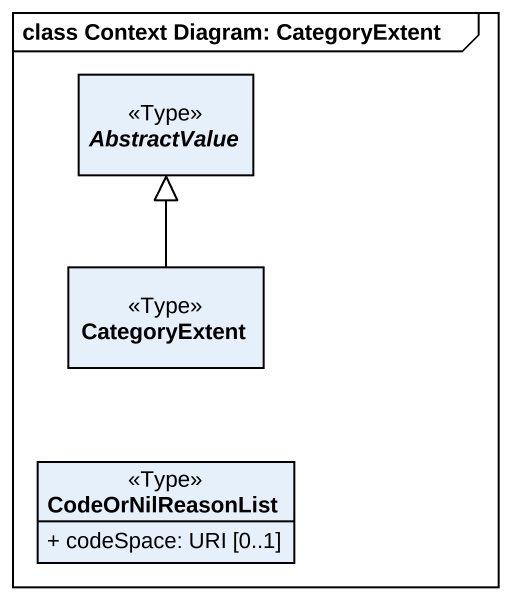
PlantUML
@startuml
mainframe class Context Diagram: CategoryExtent
hide circle
hide empty members
skinparam classAttributeIconSize 0
abstract class AbstractValue <<Type>>
class CategoryExtent <<Type>>
class CodeOrNilReasonList <<Type>> {
  + codeSpace: URI [0..1]
}
CategoryExtent -up-|> AbstractValue
@enduml
